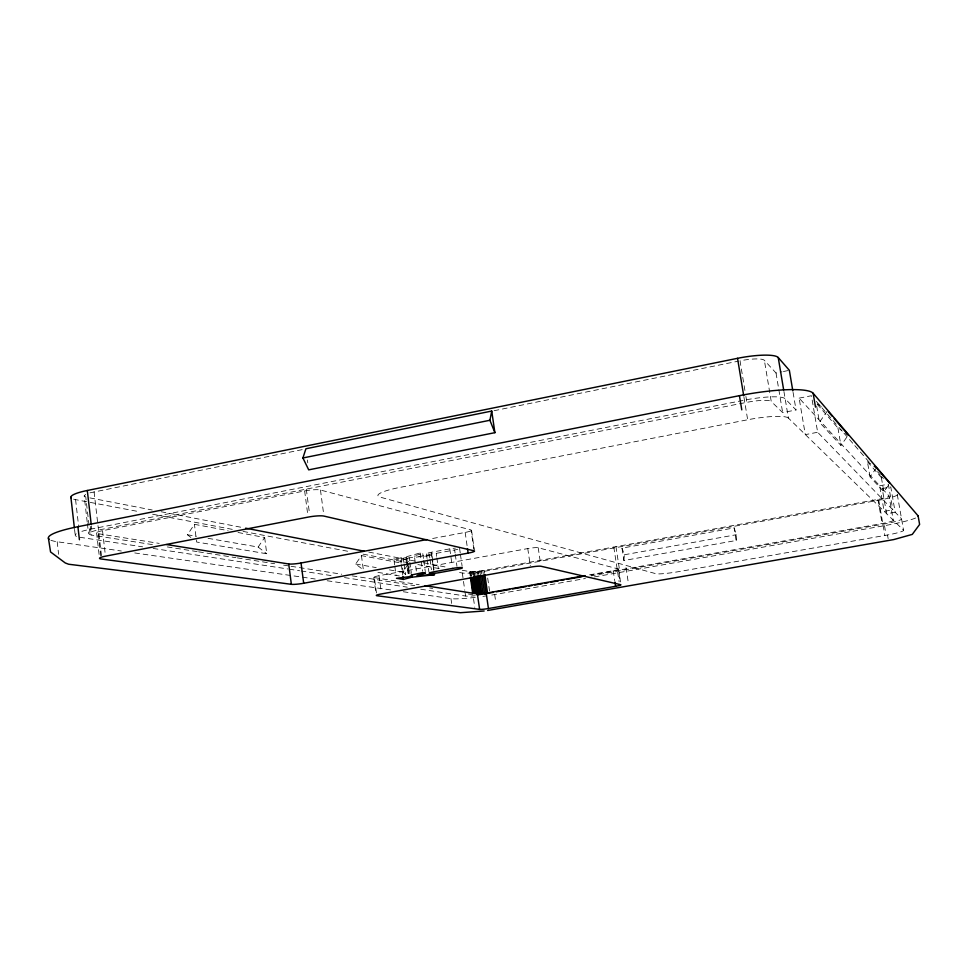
<?xml version="1.0" encoding="UTF-8"?>
<svg xmlns="http://www.w3.org/2000/svg" width="968" height="968" viewBox="0 0 968 968"><rect width="100%" height="100%" fill="white"/><g stroke="black" fill="none" stroke-linecap="round" stroke-linejoin="round"><path stroke-width="0.73" stroke-dasharray="4.84 3.63" d="M736.212 540.483L736.309 534.723L734.168 527.911L621.976 548.118L623.888 560.508L736.212 540.483L734.168 527.911M623.888 560.508L624.42 554.749L621.976 548.118M87.217 522.127L84.204 495.882L85.656 494.406M152.412 544.609L91.282 535.038C84.107 533.259 96.062 530.161 98.494 530.04L737.979 404.092M408.714 573.661L406.645 556.673L420.112 552.982L422.774 553.539L423.548 559.105M416.337 570.999L414.389 555.753L422.774 553.539M190.865 537.47L187.405 534.747L194.447 524.329L228.097 530.633M208.035 538.329L258.154 547.053L264.663 537.482L236.87 532.279M361.439 555.608L363.375 569.934L355.679 564.017L361.439 555.608L402.204 563.243M389.414 569.886L402.615 572.173L408.024 564.332L409.258 573.262M846.685 437.342L840.938 445.461L819.436 422.242L827.531 410.783M888.128 485.779L883.845 491.792L870.05 476.897L876.5 467.822M89.939 492.833L302.972 449.479M494.091 410.71L738.548 361.124M744.924 390.479L740.024 360.822A21.236 4.247 -9.8 0 1 764.369 360.326L776.021 372.995L781.95 371.809M783.427 371.506L789.356 370.32M81.905 531.347A33.275 5.094 -6.3 0 1 91.73 528.939L744.44 400.147A35.514 6.292 -9.7 0 1 785.157 398.755L796.047 409.984L782.664 412.598L771.242 401.478L764.369 360.326M739.467 403.801L746.885 402.337A21.308 3.775 -9.7 0 1 771.242 401.478M100.745 556.007L98.167 533.695A11.979 1.839 -6.3 0 1 102.523 530.694L304.642 490.933A12.064 1.984 -7.2 0 1 320.469 490.026L471.077 529.968L473.848 549.316M799.132 398.138L811.438 395.731L817.658 432.272L892.823 509.821L884.123 511.358L879.682 485.779L799.132 398.138L805.303 434.632L817.658 432.272M788.4 418.079A35.562 5.929 -9.6 0 0 747.671 419.761L399.53 487.485A33.844 5.397 -7.8 0 0 380.23 497.141L655.772 573.685A20.134 1.924 -8.9 0 0 679.306 571.531L887.511 535.001A20.969 2.009 -9.5 0 0 903.519 530.174L788.4 418.079L783.911 391.387M462.208 570.249L470.654 571.798L482.814 570.684L877.94 499.415A12.548 1.452 -9.7 0 0 889.023 495.955L893.307 520.421M893.27 520.252A12.572 1.283 -9.6 0 1 882.126 523.531L590.819 575.113M432.648 538.486L465.172 532.424A9.547 1.283 -8.1 0 0 471.077 529.968M394.629 564.852L393.807 558.875L406.584 557.314L408.847 573.721M457.779 549.255A7.442 0.932 -8.1 0 1 454.645 549.969L436.217 553.357A7.417 0.92 -8 0 1 426.815 554.095A7.417 0.92 -8 0 1 431.232 552.292L449.793 548.868A7.442 0.932 -8.1 0 1 455.432 548.13M407.964 573.298L405.907 558.451L409.258 557.834L431.958 555.451L434.027 570.237M393.807 558.875L400.691 560.194L407.964 558.851L408.375 561.815M376.455 592.924L374.374 577.606A8.325 0.956 -7.9 0 1 379.02 575.706L527.766 548.578A8.458 1.004 -8.4 0 1 538.208 547.743L618.346 569.002L620.319 581.841M879.682 485.779L888.346 484.194L892.823 509.821M895.194 512.254L886.615 513.778L882.223 488.55L890.778 486.989L895.194 512.254L901.535 518.788A20.945 2.142 -9.6 0 1 882.925 524.245L591.17 575.863M897.336 494.769A20.909 2.408 -9.7 0 1 878.75 500.238L486.662 570.914A19.566 2.19 -8.2 0 1 462.305 573.008L456.388 571.882M624.42 554.749L736.309 534.723M589.572 574.847L613.192 570.66A7.175 0.726 -8.7 0 0 618.346 569.002M491.792 595.03A35.271 3.497 -8.3 0 0 494.672 594.534L585.434 578.501M594.364 576.928L884.498 525.66A37.716 3.848 -9.6 0 0 916.394 517.65M431.958 555.451C426.174 554.132 420.112 557.58 414.268 556.08M50.868 540.229A59.919 9.184 -6.3 0 0 57.197 541.741L121.339 551.01M134.758 552.946L315.229 579.021M327.16 580.752L391.302 590.02M403.233 591.738L450.955 598.635A35.271 3.497 -8.3 0 0 476.958 597.183M79.884 537.276L142.671 546.847M153.138 548.445L287.678 568.942M289.178 569.172L299.644 570.769M301.133 570.987L334.033 576.008M344.487 577.594L407.286 587.165M420.729 589.209L465.584 596.046A19.59 1.936 -8.3 0 0 475.3 595.768M167.319 546.932L197.133 551.603M198.621 551.833L235.889 557.665M237.378 557.895L274.646 563.727M283.588 565.13L289.553 566.062M291.041 566.292L341.728 574.218M352.171 575.851L414.776 585.652M429.683 587.987L432.672 588.447M468.451 594.049L472.916 594.751L474.792 607.359M98.167 533.695L159.212 543.399M374.374 577.606L419.18 584.72M264.663 537.482L266.744 553.756L196.625 542.019L194.447 524.329M377.907 572.366L399.699 576.008M187.405 534.747L196.25 536.284M355.679 564.017L376.213 567.587M73.616 499.149A33.19 5.735 -6 0 0 75.577 499.621L139.295 511.709M152.629 514.238L234.123 529.714M243.016 531.396L349.702 551.639M363.036 554.168L407.492 562.602M417.861 564.574L440.089 568.797M89.903 497.903L152.206 510.003M161.112 511.733L242.69 527.584M368.772 552.087L414.752 561.029M423.645 562.747L447.385 567.369M405.907 558.451L407.964 558.851M817.307 403.862L824.119 408.472M817.161 404.225L837.937 427.953L841.398 430.312M870.05 476.897L867.401 461.627L870.813 463.95M867.401 461.627L881.376 477.599L883.796 479.245M402.615 572.173L405.725 574.556M258.154 547.053L266.744 553.756M882.223 488.55L889.023 495.955M816.375 401.405L838.058 426.356M839.05 427.481L842.995 432.018M843.975 433.156L853.837 444.506M854.817 445.631L869.615 462.644M877.504 471.719L880.456 475.119M881.449 476.256L883.421 478.531M84.204 495.882L85.777 497.044L90.121 534.808M897.263 494.466L903.58 530.428M881.376 477.599L883.845 491.792M887.511 535.001L888.14 538.619M884.498 525.66L885.877 533.61M878.75 500.238L884.873 535.473M877.94 499.415L882.126 523.531M837.937 427.953L840.938 445.461M816.677 406.04L819.436 422.242M793.07 392.367L796.047 409.984M776.021 372.995L782.664 412.598M745.904 396.408L746.885 402.337M743.956 397.267L747.671 419.761M626.006 567.635L628.426 583.365M615.951 546.666L619.544 570.007M618.54 569.111L620.512 581.949M613.797 547.089L619.121 581.768M613.192 570.66L614.716 580.606M538.208 547.743L540.531 563.4M527.766 548.578L530.283 565.711M494.672 594.534L495.761 602.108M487.69 578.053L489.542 590.916M484.266 570.43L484.678 573.298M482.814 570.684L483.226 573.552M481.314 570.914L481.725 573.782M479.801 571.132L480.418 575.44M478.301 571.326L478.712 574.193M477.66 571.41L478.071 574.278M471.561 530.404L474.32 549.703M476.849 571.483L477.26 574.351M475.457 571.616L475.869 574.484M474.151 571.713L474.562 574.593M473.618 571.761L474.03 574.629M472.953 571.785L473.364 574.653M471.888 571.81L472.299 574.689M465.172 532.424L467.29 547.21M470.654 571.798L471.271 576.117M470.521 571.785L471.138 576.105M470.206 571.761L470.823 576.081M469.625 571.689L470.242 576.008M459.57 548.324L460.211 552.813M460.417 554.313L462.123 566.28M462.305 573.008L464.761 590.286M464.967 591.726L465.584 596.046M454.645 549.969L455.069 552.946M455.275 554.434L456.969 566.365M449.793 548.868L452.153 565.615M450.955 598.635L452.044 606.319M436.217 553.357L436.629 556.334M436.846 557.822L438.298 568.228M431.232 552.292L432.006 557.858M432.2 559.25L433.761 570.394M429.381 554.918L429.792 557.883M429.998 559.371L431.45 569.753M426.404 553.926L427.033 558.403M427.239 559.891L428.909 571.846M423.742 560.496L425.291 571.64M420.112 552.982L421.092 559.976M421.286 561.367L422.641 571.156M409.258 557.834L409.67 560.811M409.875 562.299L411.315 572.693M408.581 563.291L410.009 573.661M403.233 557.931L403.85 562.408M404.055 563.896L405.495 574.327M401.151 557.52L401.768 562.009M402.591 567.986L403.62 575.464M400.691 560.194L401.091 563.146M401.296 564.634L402.724 574.98M394.835 566.353L396.069 575.307M379.02 575.706L381.114 591.121M373.793 577.303L375.874 592.658M320.469 490.026L323.736 514.637M307.401 460.006L307.776 462.825M306.299 489.118L309.566 513.96M304.642 490.933L307.885 515.654M102.523 530.694L105.306 554.676M101.471 555.632L97.986 525.636M94.078 491.853L97.816 524.172M96.582 532.823L99.172 555.221M91.391 525.987L91.73 528.939M90.278 526.338L91.282 535.038M87.386 523.591L88.56 533.804M75.577 499.621L78.565 525.697M74.56 529.387L75.226 535.231M57.197 541.741L58.612 554.301M485.888 595.973A35.271 3.497 -8.3 0 1 482.899 596.397M76.472 536.417A33.275 5.094 -6.3 0 1 76.242 533.779"/><path stroke-width="1.45" d="M494.89 432.672L489.905 420.269L491.732 411.061L305.912 448.753L302.911 457.973L308.695 469.855L494.89 432.672L491.732 411.061M919.6 524.487L912.279 534.396L893.754 539.575L487.642 610.481M71.245 497.951A33.19 5.735 -6 0 1 87.302 490.486L737.531 358.317A35.405 7.078 -9.8 0 1 778.224 357.519L789.356 370.32L792.828 390.89M302.911 457.973L489.905 420.269M49.126 539.236A59.919 9.184 -6.3 0 1 77.924 526.701L739.431 395.67A63.949 11.338 -9.7 0 1 813.132 393.25L918.1 515.859L919.539 524.003M166.653 544.573L288.73 563.981A9.426 1.21 -7.4 0 0 301.036 563.001L426.731 539.587M303.686 583.268L468.137 553.127A9.571 1.174 -8.1 0 0 474.066 550.792L323.917 516.077A12.088 1.827 -7.3 0 0 308.078 517.118L105.488 556.176A12.003 1.682 -6.5 0 0 101.095 558.984L291.356 584.321A9.438 1.101 -7.5 0 0 303.686 583.268L301.036 563.001M411.932 577.146L403.341 579.421L396.481 578.295L409.258 576.698L413.179 574.641L422.834 572.56L425.484 573.032L416.966 575.476L434.644 574.665L412.211 577.17L411.521 574.181M425.146 585.664L477.418 593.965A7.054 0.702 -8.3 0 0 486.214 593.154L585.132 575.633M481.931 575.222L484.605 593.868L493.474 592.331M496.415 591.811L509.7 589.464M512.641 588.943L525.926 586.596M528.867 586.076L531.819 585.555M534.772 585.035L542.153 583.728M545.093 583.208L548.045 582.688M550.998 582.167L558.367 580.861M561.319 580.34L564.271 579.808M567.224 579.288L581.974 576.686M488.429 608.533L615.587 586.293A7.175 0.665 -8.7 0 0 620.754 584.696L540.943 566.244A8.47 0.92 -8.4 0 0 530.5 567.139L381.489 593.916A8.337 0.883 -7.9 0 0 376.83 595.707L479.62 609.392A7.066 0.641 -8.3 0 0 488.429 608.533L486.214 593.154M474.235 576.069L476.909 594.739L478.736 594.582L481.592 594.279L478.918 575.621M484.605 593.868L486.105 593.626L483.431 574.98M484.145 610.99L460.357 612.72L68.631 564.235L65.267 562.965L50.554 551.954L48.4 538.099M245.654 528.165L364.319 551.228M846.02 433.446L848.331 435.019L834.15 418.491M874.225 466.274L876.5 467.822L889.846 483.371M828.475 411.884L832.25 416.288M813.132 393.25L815.492 407.104M778.224 357.519L783.669 389.91M737.531 358.317L743.726 395.827M739.431 395.67L741.778 409.875M614.934 582.034L615.587 586.293M484.895 574.738L487.569 593.384M480.418 575.44L483.092 594.086M478.482 577.158L480.951 594.364M477.466 575.791L480.14 594.449M476.075 575.924L478.736 594.582M474.768 576.02L479.62 609.392M473.57 576.093L476.038 593.336M472.711 577.569L474.961 593.384M467.496 548.687L468.137 553.127M471.476 577.557L473.739 593.384M471.343 577.545L473.594 593.372M471.029 577.521L473.291 593.372M470.448 577.448L472.711 593.311M402.93 576.456L403.341 579.421M288.73 563.981L291.356 584.321M87.302 490.486L91.222 524.511M77.924 526.701L79.412 539.745M70.894 497.225L74.391 527.923M918.1 515.859A37.716 3.848 -9.6 0 1 918.172 516.355M452.552 568.41L433.954 571.785A7.429 0.847 -8.1 0 0 429.526 573.492A7.429 0.847 -8.1 0 0 438.928 572.693L457.392 569.353A7.442 0.847 -8.1 0 0 461.942 567.611A7.442 0.847 -8.1 0 0 452.552 568.41"/></g></svg>
